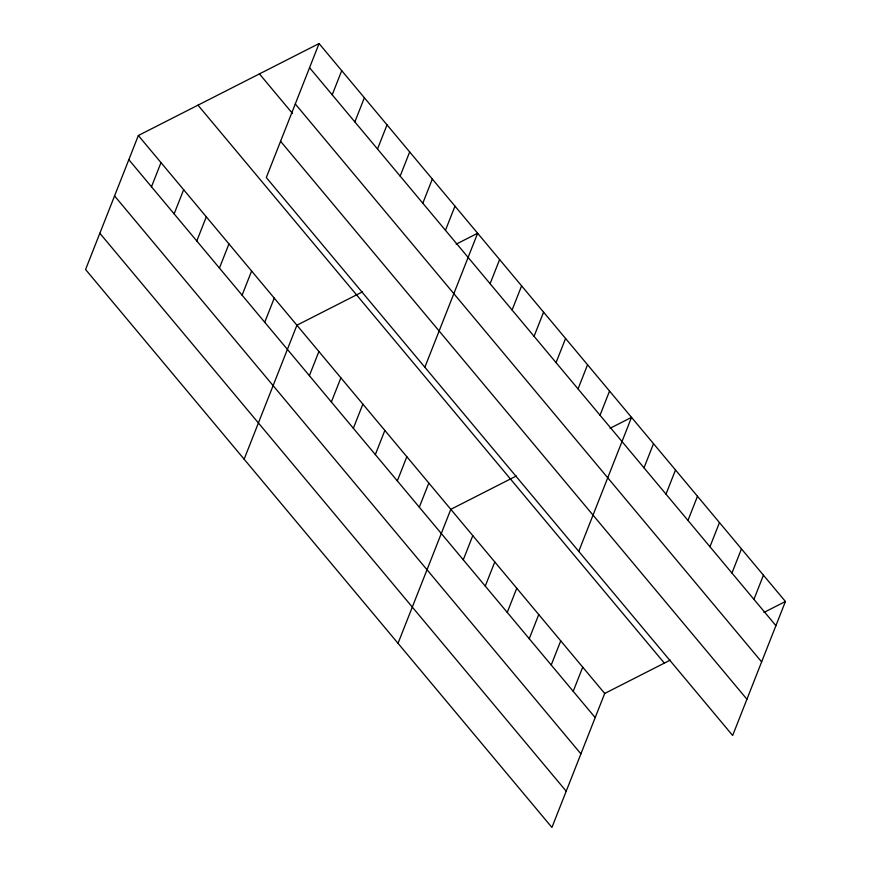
<?xml version="1.0" encoding="UTF-8"?>
<svg xmlns="http://www.w3.org/2000/svg" width="871" height="871" viewBox="0 0 871 871"><rect width="100%" height="100%" fill="white"/><g stroke="black" fill="none" stroke-linecap="round" stroke-linejoin="round"><path stroke-width="1.31" d="M319.069 43.55L266.297 177.542L732.653 735.483L785.424 601.491L319.069 43.55L138.347 135.517L85.576 269.509L551.931 827.45L604.703 693.458L670.256 660.109M151.489 186.775L161.004 162.616M174.135 213.874L183.65 189.715M196.792 240.973L206.307 216.814M219.438 268.072L228.953 243.924M242.094 295.171L251.61 271.023M332.21 94.808L341.726 70.649M264.74 322.27L274.256 298.122M354.856 121.907L364.372 97.748M244.13 459.202L296.913 325.221L362.456 291.861M377.513 149.006L387.029 124.847M309.379 375.673L318.895 351.525M400.159 176.105L409.675 151.946M331.372 401.977L340.888 377.829M422.816 203.204L432.332 179.056M353.354 428.282L362.869 404.133M445.462 230.303L454.978 206.155M375.336 454.586L384.851 430.426M424.852 367.235L477.635 233.254L456.164 244.174M397.328 480.89L406.833 456.731M490.101 283.706L499.616 259.558M419.31 507.194L428.826 483.035M512.094 310.011L521.609 285.862M398.025 643.331L450.808 509.339L516.351 475.98M534.075 336.315L543.591 312.156M463.285 559.803L472.79 535.643M556.057 362.619L565.573 338.46M485.267 586.107L494.782 561.947M578.05 388.923L587.555 364.764M507.249 612.4L516.764 588.252M600.032 415.227L609.548 391.068M529.241 638.704L538.746 614.556M578.747 551.365L631.529 417.372L610.059 428.303M551.223 665.009L560.739 640.86M644.007 467.836L653.511 443.677M573.205 691.313L582.721 667.164M665.988 494.14L675.504 469.981M687.97 520.433L697.486 496.285M709.963 546.738L719.468 522.589M731.945 573.042L741.461 548.893M753.927 599.346L763.442 575.198M763.954 612.422L785.424 601.491M309.553 67.709L775.909 625.65M295.28 103.954L761.635 661.895M259.438 73.904L292.536 113.502M280.571 141.287L746.926 699.239M197.989 105.173L664.344 663.114M138.347 135.517L604.703 693.458M128.832 159.676L595.187 717.617M114.558 195.921L580.913 753.861M99.849 233.265L566.204 791.206"/></g></svg>
